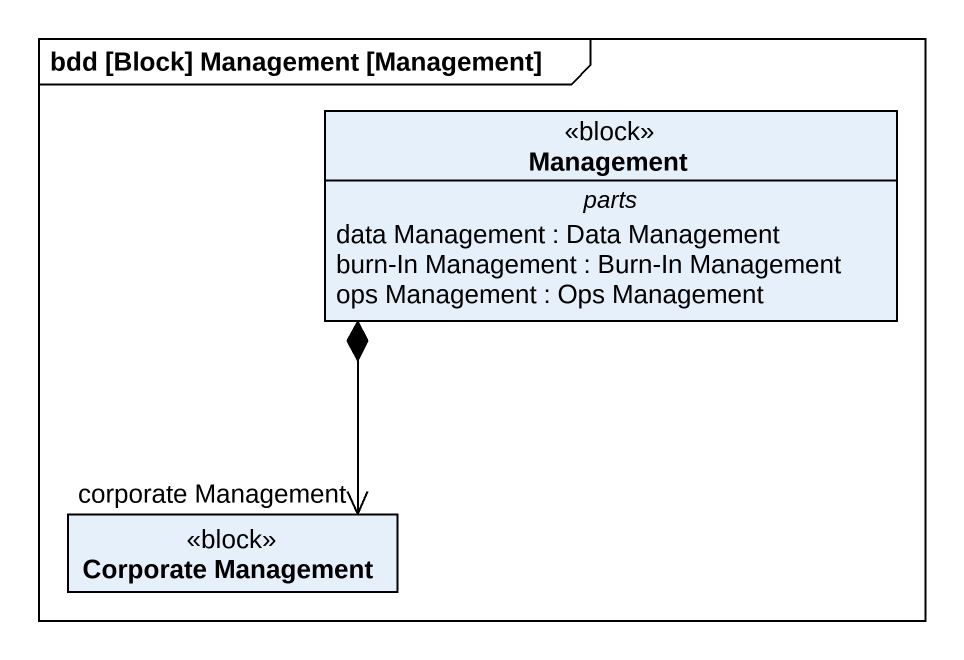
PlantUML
@startuml
mainframe bdd [Block] Management [Management]
hide circle
hide empty members
class Management <<block>> {
  -- parts --
  data Management : Data Management
  burn-In Management : Burn-In Management
  ops Management : Ops Management
}
class "Corporate Management" as Corporate_Management <<block>>
Management *--> "corporate Management" Corporate_Management
@enduml
